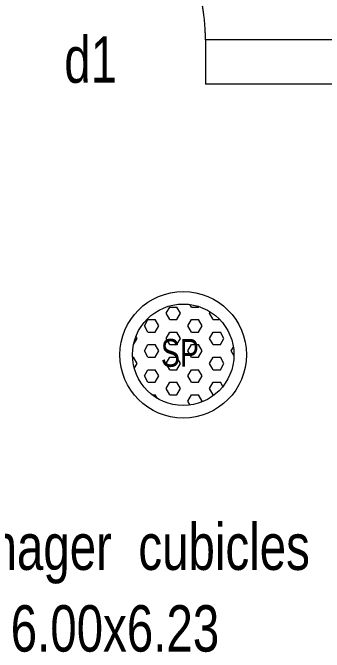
# Model space of a CAD drawing. Header units: metres. Extents: x 191982 to 427160, y -8904 to 80370.
# Drawn here: x 417799 to 419413, y 29258 to 32572 of the extents above; entities that cross this region are included whole.
import ezdxf

# ---------------------------------------------------------------- set-up
doc = ezdxf.new("R2010")
doc.units = ezdxf.units.M
doc.header["$LTSCALE"] = 700
doc.header["$MEASUREMENT"] = 0
doc.linetypes.add('DASHED2', pattern=[0.375, 0.25, -0.125])
doc.layers.add('MAIN GATE', color=7, linetype='Continuous', lineweight=9)
doc.layers.add('NEW PLANS', color=7, linetype='Continuous', lineweight=9)
doc.styles.get("Standard").update_dxf_attribs({"font": 'swisscl.ttf'})

# ---------------------------------------------------------------- blocks, each defined once
blk = doc.blocks.new('DAS')
at = {"layer": 'MAIN GATE'}
h = blk.add_hatch(dxfattribs=at)
h.set_pattern_fill('HEX', color=1, scale=0.3, style=0)
h.paths.add_polyline_path([(-3163.779, -2.1999, 1), (-3163.253, -2.1999, 1)])
at = {"layer": 'MAIN GATE', "color": 5}
for radius in [0.3279, 0.263]:
    blk.add_circle((-3163.516, -2.1999), radius, dxfattribs=at)
at = {"layer": 'NEW PLANS', "color": 7}
blk.add_text('SP', height=0.144, dxfattribs=at).set_placement((-3163.6314, -2.2621))

msp = doc.modelspace()

# ---------------------------------------------------------------- linework, layer by layer
at = {"layer": 'MAIN GATE'}
msp.add_line((418797.772, 32431.692), (418797.772, 32201.692), dxfattribs=at)
at = {"layer": 'MAIN GATE', "linetype": 'DASHED2'}
msp.add_arc((417797.772, 32431.692), 1000, 0, 178.280869, dxfattribs=at)
at = {"layer": 'NEW PLANS'}
for p, q in [((421077.772, 32431.692), (418797.772, 32431.692)), ((421077.772, 32201.692), (418797.772, 32201.692))]:
    msp.add_line(p, q, dxfattribs=at)

# ---------------------------------------------------------------- block references
at = {"layer": 'MAIN GATE', "xscale": 1000, "yscale": 1000, "zscale": 1000}
msp.add_blockref('DAS', (3582198.597, 32999.432), dxfattribs=at)

# ---------------------------------------------------------------- texts
at = {"layer": 'NEW PLANS'}
for s, p in [('d1', (418066.16, 32208.881)), ('Manager  cubicles', (417342.343, 29684.962)), ('Manager  cubicles', (417342.343, 29684.962)), ('6.00x6.23', (417788.526, 29261.79)), ('6.00x6.23', (417788.526, 29261.79))]:
    msp.add_text(s, height=240, dxfattribs=at).set_placement(p)

doc.saveas('drawing.dxf')
